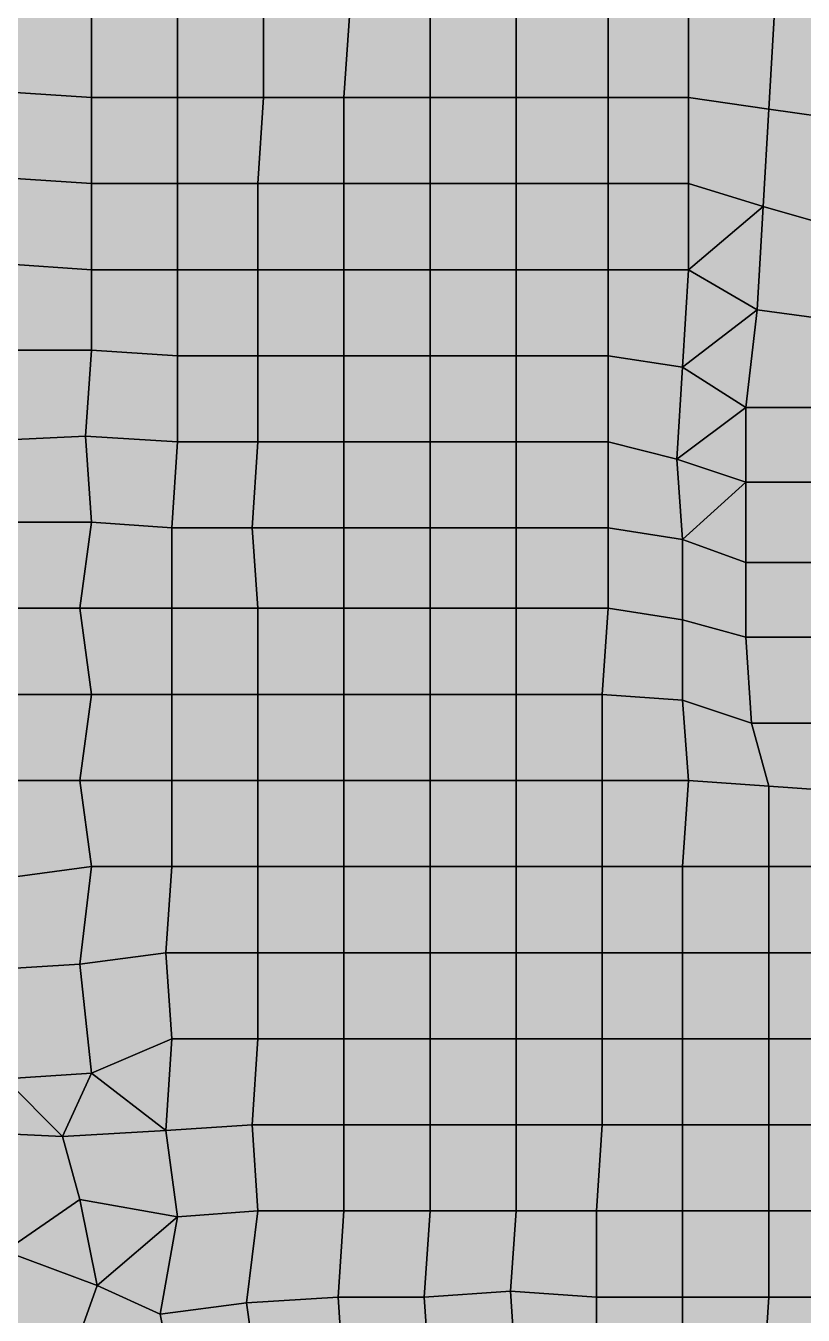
# Model space of a CAD drawing. Header units: metres. Extents: x -7480 to 79269, y -9100 to 45880.
# Drawn here: x -3028 to -320, y 36477 to 40970 of the extents above; entities that cross this region are included whole.
import ezdxf

# ---------------------------------------------------------------- set-up
doc = ezdxf.new("R2010")
doc.units = ezdxf.units.M
doc.layers.add('COLOR_1', color=1, linetype='Continuous')
doc.layers.add('COLOR_181', color=181, linetype='Continuous')

msp = doc.modelspace()

# ---------------------------------------------------------------- hatches: boundary and pattern name
at = {"layer": 'COLOR_1'}
for points in [[(-740, 39780), (-520, 39640), (-480, 39980)], [(-520, 39640), (-220, 39640), (-180, 39940), (-480, 39980)], [(-1320, 39520), (-1000, 39520), (-1000, 39820), (-1320, 39820)], [(-1000, 39520), (-760, 39460), (-740, 39780), (-1000, 39820)], [(-760, 39460), (-520, 39640), (-740, 39780)], [(-760, 39460), (-520, 39380), (-520, 39640)], [(-520, 39380), (-220, 39380), (-220, 39640), (-520, 39640)], [(-760, 39460), (-740, 39180), (-520, 39380)], [(-740, 38620), (-500, 38540), (-520, 38840), (-740, 38900)], [(-520, 38840), (-500, 38540), (-180, 38540), (-220, 38840)], [(-500, 38540), (-440, 38320), (-160, 38300), (-180, 38540)]]:
    msp.add_hatch(color=256, dxfattribs=at).paths.add_polyline_path(points)
at = {"layer": 'COLOR_181'}
for points in [[(-3100, 40740), (-2800, 40720), (-2800, 41020), (-3100, 41040)], [(-2800, 40720), (-2500, 40720), (-2500, 41020), (-2800, 41020)], [(-2500, 40720), (-2200, 40720), (-2200, 41020), (-2500, 41020)], [(-2200, 40720), (-1920, 40720), (-1900, 41020), (-2200, 41020)], [(-1920, 40720), (-1620, 40720), (-1620, 41020), (-1900, 41020)], [(-1620, 40720), (-1320, 40720), (-1320, 41020), (-1620, 41020)], [(-1320, 40720), (-1000, 40720), (-1000, 41020), (-1320, 41020)], [(-1000, 40720), (-720, 40720), (-720, 41020), (-1000, 41020)], [(-720, 40720), (-440, 40680), (-420, 41020), (-720, 41020)], [(-440, 40680), (-160, 40640), (-140, 41020), (-420, 41020)], [(-3100, 40440), (-2800, 40420), (-2800, 40720), (-3100, 40740)], [(-2800, 40420), (-2500, 40420), (-2500, 40720), (-2800, 40720)], [(-2500, 40420), (-2220, 40420), (-2200, 40720), (-2500, 40720)], [(-2220, 40420), (-1920, 40420), (-1920, 40720), (-2200, 40720)], [(-1920, 40420), (-1620, 40420), (-1620, 40720), (-1920, 40720)], [(-1620, 40420), (-1320, 40420), (-1320, 40720), (-1620, 40720)], [(-1320, 40420), (-1000, 40420), (-1000, 40720), (-1320, 40720)], [(-1000, 40420), (-720, 40420), (-720, 40720), (-1000, 40720)], [(-720, 40420), (-460, 40340), (-440, 40680), (-720, 40720)], [(-460, 40340), (-180, 40260), (-160, 40640), (-440, 40680)], [(-3100, 40140), (-2800, 40120), (-2800, 40420), (-3100, 40440)], [(-2800, 40120), (-2500, 40120), (-2500, 40420), (-2800, 40420)], [(-2500, 40120), (-2220, 40120), (-2220, 40420), (-2500, 40420)], [(-2220, 40120), (-1920, 40120), (-1920, 40420), (-2220, 40420)], [(-1920, 40120), (-1620, 40120), (-1620, 40420), (-1920, 40420)], [(-1620, 40120), (-1320, 40120), (-1320, 40420), (-1620, 40420)], [(-1320, 40120), (-1000, 40120), (-1000, 40420), (-1320, 40420)], [(-1000, 40120), (-720, 40120), (-720, 40420), (-1000, 40420)], [(-720, 40120), (-460, 40340), (-720, 40420)], [(-720, 40120), (-480, 39980), (-460, 40340)], [(-480, 39980), (-180, 39940), (-180, 40260), (-460, 40340)], [(-3100, 39840), (-2800, 39840), (-2800, 40120), (-3100, 40140)], [(-2800, 39840), (-2500, 39820), (-2500, 40120), (-2800, 40120)], [(-2500, 39820), (-2220, 39820), (-2220, 40120), (-2500, 40120)], [(-2220, 39820), (-1920, 39820), (-1920, 40120), (-2220, 40120)], [(-1920, 39820), (-1620, 39820), (-1620, 40120), (-1920, 40120)], [(-1620, 39820), (-1320, 39820), (-1320, 40120), (-1620, 40120)], [(-1320, 39820), (-1000, 39820), (-1000, 40120), (-1320, 40120)], [(-1000, 39820), (-740, 39780), (-720, 40120), (-1000, 40120)], [(-740, 39780), (-480, 39980), (-720, 40120)], [(-3240, 39520), (-2820, 39540), (-2800, 39840), (-3100, 39840)], [(-2820, 39540), (-2500, 39520), (-2500, 39820), (-2800, 39840)], [(-2500, 39520), (-2220, 39520), (-2220, 39820), (-2500, 39820)], [(-2220, 39520), (-1920, 39520), (-1920, 39820), (-2220, 39820)], [(-1920, 39520), (-1620, 39520), (-1620, 39820), (-1920, 39820)], [(-1620, 39520), (-1320, 39520), (-1320, 39820), (-1620, 39820)], [(-3240, 39520), (-3100, 39240), (-2800, 39240), (-2820, 39540)], [(-2820, 39540), (-2800, 39240), (-2520, 39220), (-2500, 39520)], [(-2520, 39220), (-2240, 39220), (-2220, 39520), (-2500, 39520)], [(-2240, 39220), (-1920, 39220), (-1920, 39520), (-2220, 39520)], [(-1920, 39220), (-1620, 39220), (-1620, 39520), (-1920, 39520)], [(-1620, 39220), (-1320, 39220), (-1320, 39520), (-1620, 39520)], [(-1320, 39220), (-1000, 39220), (-1000, 39520), (-1320, 39520)], [(-1000, 39220), (-740, 39180), (-760, 39460), (-1000, 39520)], [(-740, 39180), (-520, 39100), (-520, 39380)], [(-520, 39100), (-220, 39100), (-220, 39380), (-520, 39380)], [(-3220, 38940), (-2840, 38940), (-2800, 39240), (-3100, 39240)], [(-2840, 38940), (-2520, 38940), (-2520, 39220), (-2800, 39240)], [(-2520, 38940), (-2220, 38940), (-2240, 39220), (-2520, 39220)], [(-2240, 39220), (-2220, 38940), (-1920, 38940), (-1920, 39220)], [(-1920, 38940), (-1620, 38940), (-1620, 39220), (-1920, 39220)], [(-1620, 38940), (-1320, 38940), (-1320, 39220), (-1620, 39220)], [(-1320, 38940), (-1000, 38940), (-1000, 39220), (-1320, 39220)], [(-1000, 38940), (-740, 38900), (-740, 39180), (-1000, 39220)], [(-740, 38900), (-520, 38840), (-520, 39100), (-740, 39180)], [(-520, 38840), (-220, 38840), (-220, 39100), (-520, 39100)], [(-3220, 38940), (-3100, 38640), (-2800, 38640), (-2840, 38940)], [(-2840, 38940), (-2800, 38640), (-2520, 38640), (-2520, 38940)], [(-2520, 38640), (-2220, 38640), (-2220, 38940), (-2520, 38940)], [(-2220, 38640), (-1920, 38640), (-1920, 38940), (-2220, 38940)], [(-1920, 38640), (-1620, 38640), (-1620, 38940), (-1920, 38940)], [(-1620, 38640), (-1320, 38640), (-1320, 38940), (-1620, 38940)], [(-1320, 38640), (-1020, 38640), (-1000, 38940), (-1320, 38940)], [(-1020, 38640), (-740, 38620), (-740, 38900), (-1000, 38940)], [(-3240, 38340), (-2840, 38340), (-2800, 38640), (-3100, 38640)], [(-2840, 38340), (-2520, 38340), (-2520, 38640), (-2800, 38640)], [(-2520, 38340), (-2220, 38340), (-2220, 38640), (-2520, 38640)], [(-2220, 38340), (-1920, 38340), (-1920, 38640), (-2220, 38640)], [(-1920, 38340), (-1620, 38340), (-1620, 38640), (-1920, 38640)], [(-1620, 38340), (-1320, 38340), (-1320, 38640), (-1620, 38640)], [(-1320, 38340), (-1020, 38340), (-1020, 38640), (-1320, 38640)], [(-1020, 38340), (-720, 38340), (-740, 38620), (-1020, 38640)], [(-740, 38620), (-720, 38340), (-440, 38320), (-500, 38540)], [(-3240, 38340), (-3100, 38000), (-2800, 38040), (-2840, 38340)], [(-2840, 38340), (-2800, 38040), (-2520, 38040), (-2520, 38340)], [(-2520, 38040), (-2220, 38040), (-2220, 38340), (-2520, 38340)], [(-2220, 38040), (-1920, 38040), (-1920, 38340), (-2220, 38340)], [(-1920, 38040), (-1620, 38040), (-1620, 38340), (-1920, 38340)], [(-1620, 38040), (-1320, 38040), (-1320, 38340), (-1620, 38340)], [(-1320, 38040), (-1020, 38040), (-1020, 38340), (-1320, 38340)], [(-1020, 38040), (-740, 38040), (-720, 38340), (-1020, 38340)], [(-740, 38040), (-440, 38040), (-440, 38320), (-720, 38340)], [(-440, 38040), (-160, 38040), (-160, 38300), (-440, 38320)], [(-3160, 37680), (-2840, 37700), (-2800, 38040), (-3100, 38000)], [(-2840, 37700), (-2540, 37740), (-2520, 38040), (-2800, 38040)], [(-2540, 37740), (-2220, 37740), (-2220, 38040), (-2520, 38040)], [(-2220, 37740), (-1920, 37740), (-1920, 38040), (-2220, 38040)], [(-1920, 37740), (-1620, 37740), (-1620, 38040), (-1920, 38040)], [(-1620, 37740), (-1320, 37740), (-1320, 38040), (-1620, 38040)], [(-1320, 37740), (-1020, 37740), (-1020, 38040), (-1320, 38040)], [(-1020, 37740), (-740, 37740), (-740, 38040), (-1020, 38040)], [(-740, 37740), (-440, 37740), (-440, 38040), (-740, 38040)], [(-440, 37740), (-160, 37740), (-160, 38040), (-440, 38040)], [(-3160, 37680), (-3100, 37300), (-2800, 37320), (-2840, 37700)], [(-2840, 37700), (-2800, 37320), (-2520, 37440), (-2540, 37740)], [(-2540, 37740), (-2520, 37440), (-2220, 37440), (-2220, 37740)], [(-2220, 37440), (-1920, 37440), (-1920, 37740), (-2220, 37740)], [(-1920, 37440), (-1620, 37440), (-1620, 37740), (-1920, 37740)], [(-1620, 37440), (-1320, 37440), (-1320, 37740), (-1620, 37740)], [(-1320, 37440), (-1020, 37440), (-1020, 37740), (-1320, 37740)], [(-1020, 37440), (-740, 37440), (-740, 37740), (-1020, 37740)], [(-740, 37440), (-440, 37440), (-440, 37740), (-740, 37740)], [(-440, 37440), (-160, 37440), (-160, 37740), (-440, 37740)], [(-2800, 37320), (-2540, 37120), (-2520, 37440)], [(-2540, 37120), (-2240, 37140), (-2220, 37440), (-2520, 37440)], [(-2240, 37140), (-1920, 37140), (-1920, 37440), (-2220, 37440)], [(-1920, 37140), (-1620, 37140), (-1620, 37440), (-1920, 37440)], [(-1620, 37140), (-1320, 37140), (-1320, 37440), (-1620, 37440)], [(-1320, 37140), (-1020, 37140), (-1020, 37440), (-1320, 37440)], [(-1020, 37140), (-740, 37140), (-740, 37440), (-1020, 37440)], [(-740, 37140), (-440, 37140), (-440, 37440), (-740, 37440)], [(-440, 37140), (-160, 37140), (-160, 37440), (-440, 37440)], [(-3340, 37120), (-2900, 37100), (-3100, 37300)], [(-3100, 37300), (-2900, 37100), (-2800, 37320)], [(-2900, 37100), (-2540, 37120), (-2800, 37320)], [(-3340, 37120), (-3100, 36700), (-2840, 36880), (-2900, 37100)], [(-2900, 37100), (-2840, 36880), (-2500, 36820), (-2540, 37120)], [(-2540, 37120), (-2500, 36820), (-2220, 36840), (-2240, 37140)], [(-2240, 37140), (-2220, 36840), (-1920, 36840), (-1920, 37140)], [(-1920, 36840), (-1620, 36840), (-1620, 37140), (-1920, 37140)], [(-1620, 36840), (-1320, 36840), (-1320, 37140), (-1620, 37140)], [(-1320, 36840), (-1040, 36840), (-1020, 37140), (-1320, 37140)], [(-1040, 36840), (-740, 36840), (-740, 37140), (-1020, 37140)], [(-740, 36840), (-440, 36840), (-440, 37140), (-740, 37140)], [(-440, 36840), (-160, 36840), (-160, 37140), (-440, 37140)], [(-3100, 36700), (-2780, 36580), (-2840, 36880)], [(-2840, 36880), (-2780, 36580), (-2500, 36820)], [(-2780, 36580), (-2560, 36480), (-2500, 36820)], [(-2560, 36480), (-2260, 36520), (-2220, 36840), (-2500, 36820)], [(-2260, 36520), (-1940, 36540), (-1920, 36840), (-2220, 36840)], [(-1940, 36540), (-1640, 36540), (-1620, 36840), (-1920, 36840)], [(-1640, 36540), (-1340, 36560), (-1320, 36840), (-1620, 36840)], [(-1340, 36560), (-1040, 36540), (-1040, 36840), (-1320, 36840)], [(-1040, 36540), (-740, 36540), (-740, 36840), (-1040, 36840)], [(-740, 36540), (-440, 36540), (-440, 36840), (-740, 36840)], [(-440, 36540), (-160, 36540), (-160, 36840), (-440, 36840)], [(-3180, 36280), (-2880, 36300), (-2780, 36580), (-3100, 36700)], [(-2880, 36300), (-2500, 36180), (-2560, 36480), (-2780, 36580)], [(-2260, 36520), (-2220, 36240), (-1920, 36240), (-1940, 36540)], [(-1940, 36540), (-1920, 36240), (-1620, 36240), (-1640, 36540)], [(-1640, 36540), (-1620, 36240), (-1320, 36260), (-1340, 36560)], [(-1340, 36560), (-1320, 36260), (-1040, 36220), (-1040, 36540)], [(-1040, 36220), (-740, 36240), (-740, 36540), (-1040, 36540)], [(-740, 36240), (-460, 36240), (-440, 36540), (-740, 36540)], [(-460, 36240), (-160, 36240), (-160, 36540), (-440, 36540)], [(-2560, 36480), (-2500, 36180), (-2220, 36240), (-2260, 36520)]]:
    msp.add_hatch(color=256, dxfattribs=at).paths.add_polyline_path(points)

# ---------------------------------------------------------------- linework, layer by layer
at = {"layer": 'COLOR_1'}
for points in [[(-740, 39780), (-520, 39640), (-480, 39980)], [(-520, 39640), (-220, 39640), (-180, 39940), (-480, 39980)], [(-1320, 39520), (-1000, 39520), (-1000, 39820), (-1320, 39820)], [(-1000, 39520), (-760, 39460), (-740, 39780), (-1000, 39820)], [(-760, 39460), (-520, 39640), (-740, 39780)], [(-760, 39460), (-520, 39380), (-520, 39640)], [(-520, 39380), (-220, 39380), (-220, 39640), (-520, 39640)], [(-760, 39460), (-740, 39180), (-520, 39380)], [(-740, 38620), (-500, 38540), (-520, 38840), (-740, 38900)], [(-520, 38840), (-500, 38540), (-180, 38540), (-220, 38840)], [(-500, 38540), (-440, 38320), (-160, 38300), (-180, 38540)]]:
    msp.add_lwpolyline(points, close=True, dxfattribs=at)
at = {"layer": 'COLOR_181'}
for points in [[(-3100, 40740), (-2800, 40720), (-2800, 41020), (-3100, 41040)], [(-2800, 40720), (-2500, 40720), (-2500, 41020), (-2800, 41020)], [(-2500, 40720), (-2200, 40720), (-2200, 41020), (-2500, 41020)], [(-2200, 40720), (-1920, 40720), (-1900, 41020), (-2200, 41020)], [(-1920, 40720), (-1620, 40720), (-1620, 41020), (-1900, 41020)], [(-1620, 40720), (-1320, 40720), (-1320, 41020), (-1620, 41020)], [(-1320, 40720), (-1000, 40720), (-1000, 41020), (-1320, 41020)], [(-1000, 40720), (-720, 40720), (-720, 41020), (-1000, 41020)], [(-720, 40720), (-440, 40680), (-420, 41020), (-720, 41020)], [(-440, 40680), (-160, 40640), (-140, 41020), (-420, 41020)], [(-3100, 40440), (-2800, 40420), (-2800, 40720), (-3100, 40740)], [(-2800, 40420), (-2500, 40420), (-2500, 40720), (-2800, 40720)], [(-2500, 40420), (-2220, 40420), (-2200, 40720), (-2500, 40720)], [(-2220, 40420), (-1920, 40420), (-1920, 40720), (-2200, 40720)], [(-1920, 40420), (-1620, 40420), (-1620, 40720), (-1920, 40720)], [(-1620, 40420), (-1320, 40420), (-1320, 40720), (-1620, 40720)], [(-1320, 40420), (-1000, 40420), (-1000, 40720), (-1320, 40720)], [(-1000, 40420), (-720, 40420), (-720, 40720), (-1000, 40720)], [(-720, 40420), (-460, 40340), (-440, 40680), (-720, 40720)], [(-460, 40340), (-180, 40260), (-160, 40640), (-440, 40680)], [(-3100, 40140), (-2800, 40120), (-2800, 40420), (-3100, 40440)], [(-2800, 40120), (-2500, 40120), (-2500, 40420), (-2800, 40420)], [(-2500, 40120), (-2220, 40120), (-2220, 40420), (-2500, 40420)], [(-2220, 40120), (-1920, 40120), (-1920, 40420), (-2220, 40420)], [(-1920, 40120), (-1620, 40120), (-1620, 40420), (-1920, 40420)], [(-1620, 40120), (-1320, 40120), (-1320, 40420), (-1620, 40420)], [(-1320, 40120), (-1000, 40120), (-1000, 40420), (-1320, 40420)], [(-1000, 40120), (-720, 40120), (-720, 40420), (-1000, 40420)], [(-720, 40120), (-460, 40340), (-720, 40420)], [(-720, 40120), (-480, 39980), (-460, 40340)], [(-480, 39980), (-180, 39940), (-180, 40260), (-460, 40340)], [(-3100, 39840), (-2800, 39840), (-2800, 40120), (-3100, 40140)], [(-2800, 39840), (-2500, 39820), (-2500, 40120), (-2800, 40120)], [(-2500, 39820), (-2220, 39820), (-2220, 40120), (-2500, 40120)], [(-2220, 39820), (-1920, 39820), (-1920, 40120), (-2220, 40120)], [(-1920, 39820), (-1620, 39820), (-1620, 40120), (-1920, 40120)], [(-1620, 39820), (-1320, 39820), (-1320, 40120), (-1620, 40120)], [(-1320, 39820), (-1000, 39820), (-1000, 40120), (-1320, 40120)], [(-1000, 39820), (-740, 39780), (-720, 40120), (-1000, 40120)], [(-740, 39780), (-480, 39980), (-720, 40120)], [(-3240, 39520), (-2820, 39540), (-2800, 39840), (-3100, 39840)], [(-2820, 39540), (-2500, 39520), (-2500, 39820), (-2800, 39840)], [(-2500, 39520), (-2220, 39520), (-2220, 39820), (-2500, 39820)], [(-2220, 39520), (-1920, 39520), (-1920, 39820), (-2220, 39820)], [(-1920, 39520), (-1620, 39520), (-1620, 39820), (-1920, 39820)], [(-1620, 39520), (-1320, 39520), (-1320, 39820), (-1620, 39820)], [(-3240, 39520), (-3100, 39240), (-2800, 39240), (-2820, 39540)], [(-2820, 39540), (-2800, 39240), (-2520, 39220), (-2500, 39520)], [(-2520, 39220), (-2240, 39220), (-2220, 39520), (-2500, 39520)], [(-2240, 39220), (-1920, 39220), (-1920, 39520), (-2220, 39520)], [(-1920, 39220), (-1620, 39220), (-1620, 39520), (-1920, 39520)], [(-1620, 39220), (-1320, 39220), (-1320, 39520), (-1620, 39520)], [(-1320, 39220), (-1000, 39220), (-1000, 39520), (-1320, 39520)], [(-1000, 39220), (-740, 39180), (-760, 39460), (-1000, 39520)], [(-740, 39180), (-520, 39100), (-520, 39380)], [(-520, 39100), (-220, 39100), (-220, 39380), (-520, 39380)], [(-3220, 38940), (-2840, 38940), (-2800, 39240), (-3100, 39240)], [(-2840, 38940), (-2520, 38940), (-2520, 39220), (-2800, 39240)], [(-2520, 38940), (-2220, 38940), (-2240, 39220), (-2520, 39220)], [(-2240, 39220), (-2220, 38940), (-1920, 38940), (-1920, 39220)], [(-1920, 38940), (-1620, 38940), (-1620, 39220), (-1920, 39220)], [(-1620, 38940), (-1320, 38940), (-1320, 39220), (-1620, 39220)], [(-1320, 38940), (-1000, 38940), (-1000, 39220), (-1320, 39220)], [(-1000, 38940), (-740, 38900), (-740, 39180), (-1000, 39220)], [(-740, 38900), (-520, 38840), (-520, 39100), (-740, 39180)], [(-520, 38840), (-220, 38840), (-220, 39100), (-520, 39100)], [(-3220, 38940), (-3100, 38640), (-2800, 38640), (-2840, 38940)], [(-2840, 38940), (-2800, 38640), (-2520, 38640), (-2520, 38940)], [(-2520, 38640), (-2220, 38640), (-2220, 38940), (-2520, 38940)], [(-2220, 38640), (-1920, 38640), (-1920, 38940), (-2220, 38940)], [(-1920, 38640), (-1620, 38640), (-1620, 38940), (-1920, 38940)], [(-1620, 38640), (-1320, 38640), (-1320, 38940), (-1620, 38940)], [(-1320, 38640), (-1020, 38640), (-1000, 38940), (-1320, 38940)], [(-1020, 38640), (-740, 38620), (-740, 38900), (-1000, 38940)], [(-3240, 38340), (-2840, 38340), (-2800, 38640), (-3100, 38640)], [(-2840, 38340), (-2520, 38340), (-2520, 38640), (-2800, 38640)], [(-2520, 38340), (-2220, 38340), (-2220, 38640), (-2520, 38640)], [(-2220, 38340), (-1920, 38340), (-1920, 38640), (-2220, 38640)], [(-1920, 38340), (-1620, 38340), (-1620, 38640), (-1920, 38640)], [(-1620, 38340), (-1320, 38340), (-1320, 38640), (-1620, 38640)], [(-1320, 38340), (-1020, 38340), (-1020, 38640), (-1320, 38640)], [(-1020, 38340), (-720, 38340), (-740, 38620), (-1020, 38640)], [(-740, 38620), (-720, 38340), (-440, 38320), (-500, 38540)], [(-3240, 38340), (-3100, 38000), (-2800, 38040), (-2840, 38340)], [(-2840, 38340), (-2800, 38040), (-2520, 38040), (-2520, 38340)], [(-2520, 38040), (-2220, 38040), (-2220, 38340), (-2520, 38340)], [(-2220, 38040), (-1920, 38040), (-1920, 38340), (-2220, 38340)], [(-1920, 38040), (-1620, 38040), (-1620, 38340), (-1920, 38340)], [(-1620, 38040), (-1320, 38040), (-1320, 38340), (-1620, 38340)], [(-1320, 38040), (-1020, 38040), (-1020, 38340), (-1320, 38340)], [(-1020, 38040), (-740, 38040), (-720, 38340), (-1020, 38340)], [(-740, 38040), (-440, 38040), (-440, 38320), (-720, 38340)], [(-440, 38040), (-160, 38040), (-160, 38300), (-440, 38320)], [(-3160, 37680), (-2840, 37700), (-2800, 38040), (-3100, 38000)], [(-2840, 37700), (-2540, 37740), (-2520, 38040), (-2800, 38040)], [(-2540, 37740), (-2220, 37740), (-2220, 38040), (-2520, 38040)], [(-2220, 37740), (-1920, 37740), (-1920, 38040), (-2220, 38040)], [(-1920, 37740), (-1620, 37740), (-1620, 38040), (-1920, 38040)], [(-1620, 37740), (-1320, 37740), (-1320, 38040), (-1620, 38040)], [(-1320, 37740), (-1020, 37740), (-1020, 38040), (-1320, 38040)], [(-1020, 37740), (-740, 37740), (-740, 38040), (-1020, 38040)], [(-740, 37740), (-440, 37740), (-440, 38040), (-740, 38040)], [(-440, 37740), (-160, 37740), (-160, 38040), (-440, 38040)], [(-3160, 37680), (-3100, 37300), (-2800, 37320), (-2840, 37700)], [(-2840, 37700), (-2800, 37320), (-2520, 37440), (-2540, 37740)], [(-2540, 37740), (-2520, 37440), (-2220, 37440), (-2220, 37740)], [(-2220, 37440), (-1920, 37440), (-1920, 37740), (-2220, 37740)], [(-1920, 37440), (-1620, 37440), (-1620, 37740), (-1920, 37740)], [(-1620, 37440), (-1320, 37440), (-1320, 37740), (-1620, 37740)], [(-1320, 37440), (-1020, 37440), (-1020, 37740), (-1320, 37740)], [(-1020, 37440), (-740, 37440), (-740, 37740), (-1020, 37740)], [(-740, 37440), (-440, 37440), (-440, 37740), (-740, 37740)], [(-440, 37440), (-160, 37440), (-160, 37740), (-440, 37740)], [(-2800, 37320), (-2540, 37120), (-2520, 37440)], [(-2540, 37120), (-2240, 37140), (-2220, 37440), (-2520, 37440)], [(-2240, 37140), (-1920, 37140), (-1920, 37440), (-2220, 37440)], [(-1920, 37140), (-1620, 37140), (-1620, 37440), (-1920, 37440)], [(-1620, 37140), (-1320, 37140), (-1320, 37440), (-1620, 37440)], [(-1320, 37140), (-1020, 37140), (-1020, 37440), (-1320, 37440)], [(-1020, 37140), (-740, 37140), (-740, 37440), (-1020, 37440)], [(-740, 37140), (-440, 37140), (-440, 37440), (-740, 37440)], [(-440, 37140), (-160, 37140), (-160, 37440), (-440, 37440)], [(-3340, 37120), (-2900, 37100), (-3100, 37300)], [(-3100, 37300), (-2900, 37100), (-2800, 37320)], [(-2900, 37100), (-2540, 37120), (-2800, 37320)], [(-3340, 37120), (-3100, 36700), (-2840, 36880), (-2900, 37100)], [(-2900, 37100), (-2840, 36880), (-2500, 36820), (-2540, 37120)], [(-2540, 37120), (-2500, 36820), (-2220, 36840), (-2240, 37140)], [(-2240, 37140), (-2220, 36840), (-1920, 36840), (-1920, 37140)], [(-1920, 36840), (-1620, 36840), (-1620, 37140), (-1920, 37140)], [(-1620, 36840), (-1320, 36840), (-1320, 37140), (-1620, 37140)], [(-1320, 36840), (-1040, 36840), (-1020, 37140), (-1320, 37140)], [(-1040, 36840), (-740, 36840), (-740, 37140), (-1020, 37140)], [(-740, 36840), (-440, 36840), (-440, 37140), (-740, 37140)], [(-440, 36840), (-160, 36840), (-160, 37140), (-440, 37140)], [(-3100, 36700), (-2780, 36580), (-2840, 36880)], [(-2840, 36880), (-2780, 36580), (-2500, 36820)], [(-2780, 36580), (-2560, 36480), (-2500, 36820)], [(-2560, 36480), (-2260, 36520), (-2220, 36840), (-2500, 36820)], [(-2260, 36520), (-1940, 36540), (-1920, 36840), (-2220, 36840)], [(-1940, 36540), (-1640, 36540), (-1620, 36840), (-1920, 36840)], [(-1640, 36540), (-1340, 36560), (-1320, 36840), (-1620, 36840)], [(-1340, 36560), (-1040, 36540), (-1040, 36840), (-1320, 36840)], [(-1040, 36540), (-740, 36540), (-740, 36840), (-1040, 36840)], [(-740, 36540), (-440, 36540), (-440, 36840), (-740, 36840)], [(-440, 36540), (-160, 36540), (-160, 36840), (-440, 36840)], [(-3180, 36280), (-2880, 36300), (-2780, 36580), (-3100, 36700)], [(-2880, 36300), (-2500, 36180), (-2560, 36480), (-2780, 36580)], [(-2260, 36520), (-2220, 36240), (-1920, 36240), (-1940, 36540)], [(-1940, 36540), (-1920, 36240), (-1620, 36240), (-1640, 36540)], [(-1640, 36540), (-1620, 36240), (-1320, 36260), (-1340, 36560)], [(-1340, 36560), (-1320, 36260), (-1040, 36220), (-1040, 36540)], [(-1040, 36220), (-740, 36240), (-740, 36540), (-1040, 36540)], [(-740, 36240), (-460, 36240), (-440, 36540), (-740, 36540)], [(-460, 36240), (-160, 36240), (-160, 36540), (-440, 36540)], [(-2560, 36480), (-2500, 36180), (-2220, 36240), (-2260, 36520)]]:
    msp.add_lwpolyline(points, close=True, dxfattribs=at)

doc.saveas('drawing.dxf')
